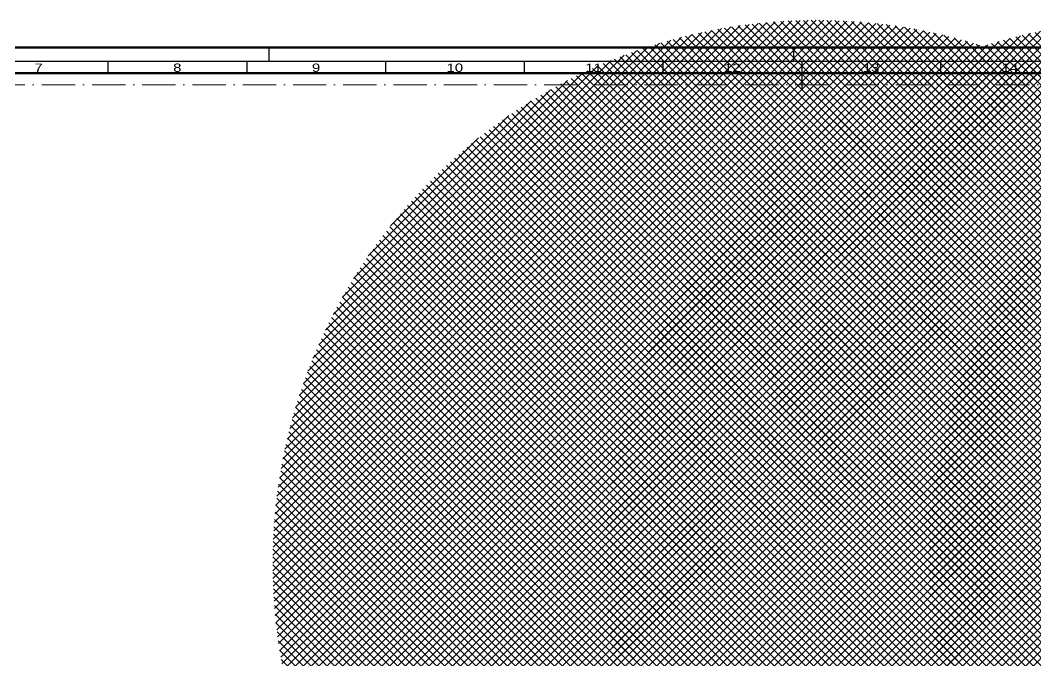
# Model space of a CAD drawing. Header units: millimetres. Extents: x -1229 to 0, y -242 to 851.
# Drawn here: x -875.6 to -509.7, y 619.9 to 850.8 of the extents above; entities that cross this region are included whole.
import ezdxf
from ezdxf.enums import TextEntityAlignment as Align

# ---------------------------------------------------------------- set-up
doc = ezdxf.new("R2010")
doc.units = ezdxf.units.MM
doc.linetypes.add('ACAD_ISO10W100', pattern=[18, 12, -3, 0, -3])
for name, color, linetype, lineweight in [('S05_EPDM_Contorno', 31, 'Continuous', 50), ('S06_EPDM_Tratteggio', 43, 'Continuous', 25), ('S26_Blocchi', 7, 'Continuous', 25)]:
    doc.layers.add(name, color=color, linetype=linetype, lineweight=lineweight)
doc.layers.add('S22_Punto di inserimento', color=91, linetype='Continuous', lineweight=50, plot=False)
doc.styles.get("Standard").update_dxf_attribs({"font": 'arial.ttf'})

# ---------------------------------------------------------------- blocks, each defined once
blk = doc.blocks.new('278158_s')
at = {"layer": 'S06_EPDM_Tratteggio'}
h = blk.add_hatch(dxfattribs=at)
h.set_pattern_fill('NETZ', color=256, scale=2, angle=45)
h.set_pattern_definition([(45, (0, 0), (-1.414214, 1.414214), []), (135, (0, 0), (-1.414214, -1.414214), [])])
h.paths.add_polyline_path([(0.56, -0.59, -1.26302), (-0.76, -0.45), (-18, -0.45), (-18, 6.3), (-18.2, 6.3), (-18.2, 0.05, 0.414214), (-17.7, -0.45, 40.945676), (1.43, -0.25, -0.390637), (-9.16, 3.19), (-10.47, 15.7), (-18, 15.7), (-18, 15.61), (-16.26, 17.78, 0.781286), (-17.2, 21.55, 0.035167), (-10.14, 19.22, -0.318587), (-10.34, 19.51), (-10.82, 18.95), (-10.65, 17.34, -0.024419), (-8.22, 17.08, -0.547473), (-5.92, 18.49), (-6.68, 18.86, -5.501151), (0.42, -0.22, -1.042319)])
h.paths.add_polyline_path([(-11.9, 10.1, 4.737525), (-12.94, 14.72, 3.441702), (-16.2, 13.63, 4.106334), (-15.7, 9.55, 3.842748)], flags=17)
h.paths.add_polyline_path([(-15.7, 7.55), (-11.5, 2.05, -1), (-11.5, 1.05), (-15.7, 6.55, -1)], flags=17)
blk = doc.blocks.new('*U51')
at = {"layer": 'S22_Punto di inserimento', "color": 8, "linetype": 'ACAD_ISO10W100', "lineweight": 0}
blk.add_line((-1175.51, 827.51), (-13.24, 827.51), dxfattribs=at)
at = {"layer": 'S26_Blocchi', "lineweight": 50}
for p, q in [((-1189, 841), (0, 841)), ((-1179.75, 831.75), (-9, 831.75))]:
    blk.add_line(p, q, dxfattribs=at)
at = {"layer": 'S26_Blocchi', "color": 2, "lineweight": 25}
for p, q in [((-786, 841), (-786, 836)), ((-597, 841), (-597, 836)), ((-5, 836), (-1184, 836)), ((-844, 836), (-844, 831.75)), ((-794, 836), (-794, 831.75)), ((-744, 836), (-744, 831.75)), ((-694, 836), (-694, 831.75)), ((-644, 836), (-644, 831.75)), ((-594, 836), (-594, 826)), ((-544, 836), (-544, 831.75))]:
    blk.add_line(p, q, dxfattribs=at)
at = {"color": 2, "width": 1.2814}
for s, p in [('7', (-869, 833.75)), ('8', (-819, 833.75)), ('9', (-769, 833.75)), ('10', (-719, 833.75)), ('11', (-669, 833.75)), ('12', (-619, 833.75)), ('13', (-569, 833.75)), ('14', (-519, 833.75))]:
    blk.add_text(s, height=3, dxfattribs=at).set_placement(p, align=Align.MIDDLE)

msp = doc.modelspace()

# ---------------------------------------------------------------- block references
at = {"layer": 'S05_EPDM_Contorno'}
for p, rotation in [((-392.6, 648.81), 269.9999999999998), ((-272.6, 648.81), 270), ((-156, 648.81), 270)]:
    msp.add_blockref('278158_s', p, dxfattribs=dict(at, rotation=rotation))
at = {"layer": 'S26_Blocchi'}
msp.add_blockref('*U51', (0, 0), dxfattribs=at)

doc.saveas('drawing.dxf')
